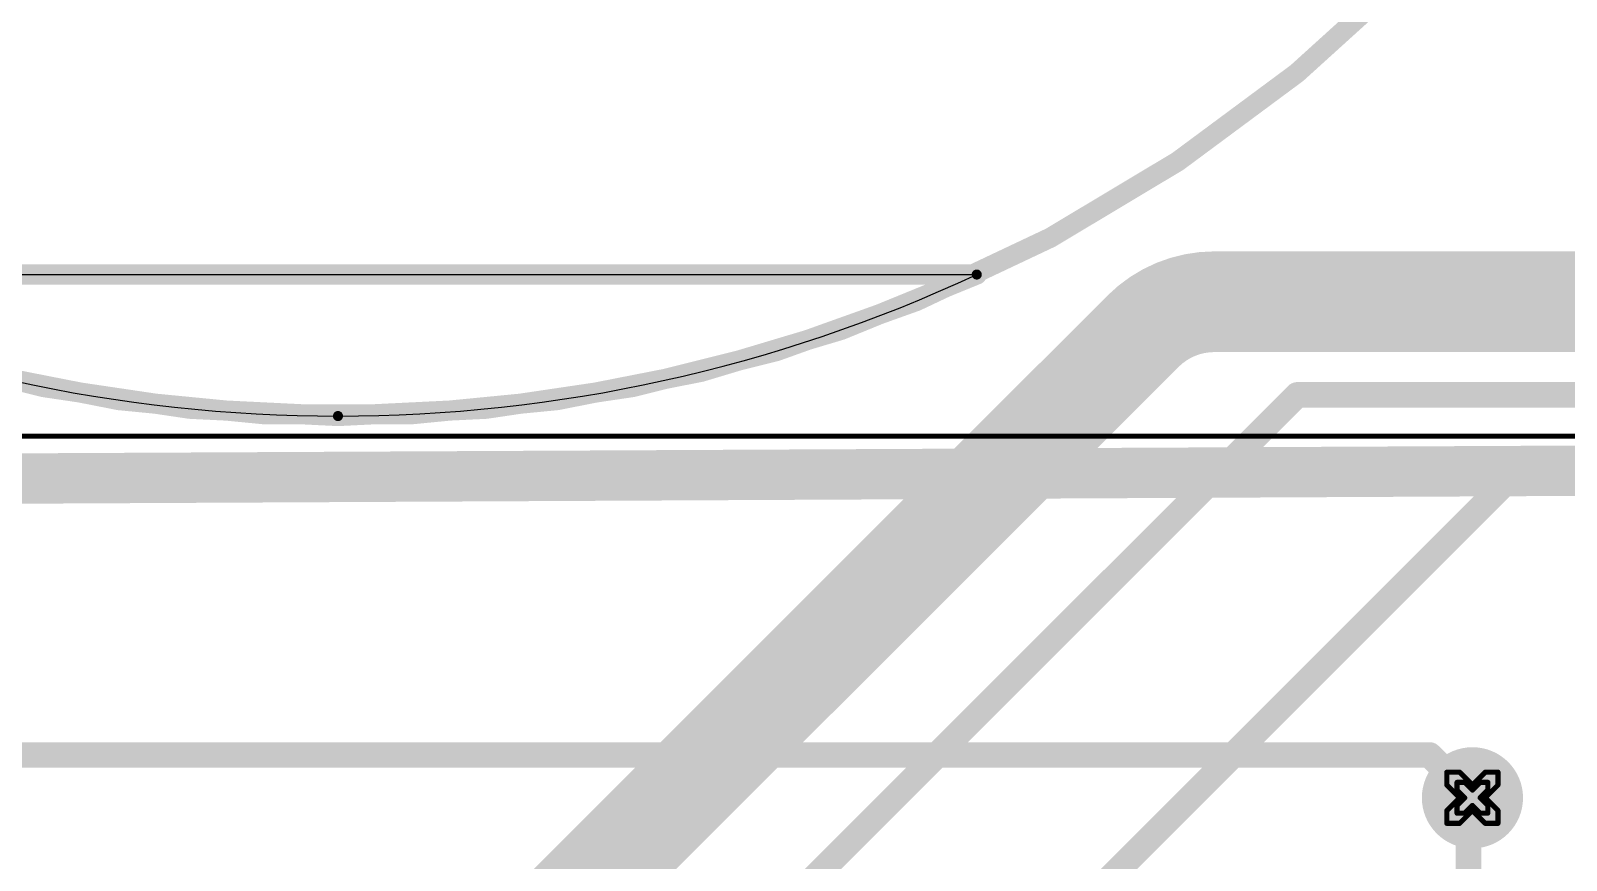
# Model space of a CAD drawing. Header units: millimetres. Extents: x 3219 to 51106, y -14166 to 2063.
# Drawn here: x 5580.42 to 5595.66, y 1788.06 to 1796.3 of the extents above; entities that cross this region are included whole.
import ezdxf

# ---------------------------------------------------------------- set-up
doc = ezdxf.new("R2010")
doc.units = ezdxf.units.MM
doc.layers.get('0').update_dxf_attribs({"lineweight": 53})
for name, color, linetype in [('Bottom Layer', 5, 'Continuous'), ('Bottom Solder', 6, 'Continuous'), ('Drill Drawing', 1, 'Continuous'), ('Mechanical 13', 56, 'Continuous'), ('Mechanical 15', 56, 'Continuous'), ('Top Layer', 1, 'Continuous'), ('Top Overlay', 2, 'Continuous'), ('Top Solder', 216, 'Continuous')]:
    doc.layers.add(name, color=color, linetype=linetype)

# ---------------------------------------------------------------- blocks, each defined once
blk = doc.blocks.new('CAP_TH_ALUM_ELEC_D30_00___S10_00___H30_00___122')
at = {"layer": 'Mechanical 13'}
for points in [[(15, 0, 0.1, 0.1, 1), (-15, 0, 0.1, 0.1, 1)], [(-15.025, 0, 0.05, 0.05, 1), (-14.975, 0, 0.05, 0.05, 1)], [(-13.62, -6.339, 0.05, 0.05, 1), (-13.57, -6.339, 0.05, 0.05, 1)]]:
    blk.add_lwpolyline(points, format="xyseb", close=True, dxfattribs=at)
blk.add_lwpolyline([(-13.595, 6.339, 0.1, 0.1, 0), (-13.595, -6.339, 0.1, 0.1, 0)], format="xyseb", dxfattribs=at)
at = {"layer": 'Mechanical 15'}
blk.add_lwpolyline([(-15.2, 15.2, 0.05, 0.05, 0), (-15.2, -15.2, 0.05, 0.05, 0)], format="xyseb", dxfattribs=at)
at = {"layer": 'Top Overlay'}
blk.add_line((-13.595, 6.339), (-13.595, -6.339), dxfattribs=at)
for points in [[(15, 0, 0.2, 0.2, 1), (-15, 0, 0.2, 0.2, 1)], [(-15.05, 0, 0.1, 0.1, 1), (-14.95, 0, 0.1, 0.1, 1)], [(-13.645, -6.339, 0.1, 0.1, 1), (-13.545, -6.339, 0.1, 0.1, 1)], [(-13.645, -6.339, 0.1, 0.1, 1), (-13.545, -6.339, 0.1, 0.1, 1)]]:
    blk.add_lwpolyline(points, format="xyseb", close=True, dxfattribs=at)
for points in [[(-13.595, -6.339, 0.2, 0.2, -0.221695), (-13.595, 6.339, 0.2, 0.2, 0)], [(-13.595, 6.339, 0.2, 0.2, 0), (-13.595, -6.339, 0.2, 0.2, 0)]]:
    blk.add_lwpolyline(points, format="xyseb", dxfattribs=at)
blk.add_arc((0, 0), 15, 155, 205, dxfattribs=at)

msp = doc.modelspace()

# ---------------------------------------------------------------- hatches: boundary and pattern name
at = {"layer": 'Bottom Layer'}
h = msp.add_hatch(color=5, dxfattribs=at)
edge = h.paths.add_edge_path()
edge.add_arc((5594.729, 1788.683), 0.4, 0, 360)
at = {"layer": 'Bottom Solder'}
h = msp.add_hatch(color=6, dxfattribs=at)
edge = h.paths.add_edge_path()
edge.add_arc((5594.729, 1788.683), 0.502, 0, 360)
at = {"layer": 'Top Layer'}
h = msp.add_hatch(color=1, dxfattribs=at)
edge = h.paths.add_edge_path()
edge.add_arc((5594.729, 1788.683), 0.4, 0, 360)
at = {"layer": 'Top Solder'}
h = msp.add_hatch(color=216, dxfattribs=at)
edge = h.paths.add_edge_path()
edge.add_arc((5594.729, 1788.683), 0.502, 0, 360)

# ---------------------------------------------------------------- linework, layer by layer
at = {"layer": 'Bottom Layer'}
for points in [[(5591.461, 1793.316, 1, 1, -0.198646), (5592.168, 1793.608, 1, 1, 0)], [(5592.168, 1793.608, 1, 1, 0), (5622.039, 1793.608, 1, 1, 0)], [(5582.366, 1784.221, 1, 1, 0), (5591.461, 1793.316, 1, 1, 0)], [(5584.265, 1783.958, 0.254, 0.254, 0), (5592.991, 1792.683, 0.254, 0.254, 0)], [(5592.991, 1792.683, 0.254, 0.254, 0), (5641.404, 1792.683, 0.254, 0.254, 0)], [(5587.704, 1784.458, 0.254, 0.254, 0), (5595.148, 1791.902, 0.254, 0.254, 0)], [(5595.148, 1791.902, 0.254, 0.254, 0), (5601.679, 1791.902, 0.254, 0.254, 0)], [(5594.691, 1788.646, 0.254, 0.254, 0), (5594.729, 1788.683, 0.254, 0.254, 0)], [(5594.691, 1784.021, 0.254, 0.254, 0), (5594.691, 1788.646, 0.254, 0.254, 0)]]:
    msp.add_lwpolyline(points, format="xyseb", dxfattribs=at)
for points in [[(5591.918, 1793.608, 0.5, 0.5, 1), (5592.418, 1793.608, 0.5, 0.5, 1)], [(5591.918, 1793.608, 0.5, 0.5, 1), (5592.418, 1793.608, 0.5, 0.5, 1)], [(5591.211, 1793.316, 0.5, 0.5, 1), (5591.711, 1793.316, 0.5, 0.5, 1)], [(5591.211, 1793.316, 0.5, 0.5, 1), (5591.711, 1793.316, 0.5, 0.5, 1)], [(5592.927, 1792.683, 0.127, 0.127, 1), (5593.054, 1792.683, 0.127, 0.127, 1)], [(5592.927, 1792.683, 0.127, 0.127, 1), (5593.054, 1792.683, 0.127, 0.127, 1)], [(5595.084, 1791.902, 0.127, 0.127, 1), (5595.211, 1791.902, 0.127, 0.127, 1)], [(5595.084, 1791.902, 0.127, 0.127, 1), (5595.211, 1791.902, 0.127, 0.127, 1)], [(5594.665, 1788.683, 0.127, 0.127, 1), (5594.792, 1788.683, 0.127, 0.127, 1)], [(5594.628, 1788.646, 0.127, 0.127, 1), (5594.755, 1788.646, 0.127, 0.127, 1)], [(5594.628, 1788.646, 0.127, 0.127, 1), (5594.755, 1788.646, 0.127, 0.127, 1)]]:
    msp.add_lwpolyline(points, format="xyseb", close=True, dxfattribs=at)
at = {"layer": 'Drill Drawing'}
for points in [[(5594.475, 1788.81, 0.0508, 0.0508, 0), (5594.475, 1788.937, 0.0508, 0.0508, 0)], [(5594.475, 1788.937, 0.0508, 0.0508, 0), (5594.602, 1788.937, 0.0508, 0.0508, 0)], [(5594.602, 1788.937, 0.0508, 0.0508, 0), (5594.729, 1788.81, 0.0508, 0.0508, 0)], [(5594.729, 1788.81, 0.0508, 0.0508, 0), (5594.856, 1788.937, 0.0508, 0.0508, 0)], [(5594.856, 1788.937, 0.0508, 0.0508, 0), (5594.983, 1788.937, 0.0508, 0.0508, 0)], [(5594.983, 1788.81, 0.0508, 0.0508, 0), (5594.983, 1788.937, 0.0508, 0.0508, 0)], [(5594.475, 1788.81, 0.0508, 0.0508, 0), (5594.602, 1788.683, 0.0508, 0.0508, 0)], [(5594.576, 1788.759, 0.0508, 0.0508, 0), (5594.576, 1788.836, 0.0508, 0.0508, 0)], [(5594.576, 1788.836, 0.0508, 0.0508, 0), (5594.652, 1788.836, 0.0508, 0.0508, 0)], [(5594.652, 1788.836, 0.0508, 0.0508, 0), (5594.729, 1788.759, 0.0508, 0.0508, 0)], [(5594.729, 1788.759, 0.0508, 0.0508, 0), (5594.805, 1788.836, 0.0508, 0.0508, 0)], [(5594.805, 1788.836, 0.0508, 0.0508, 0), (5594.881, 1788.836, 0.0508, 0.0508, 0)], [(5594.856, 1788.683, 0.0508, 0.0508, 0), (5594.983, 1788.81, 0.0508, 0.0508, 0)], [(5594.881, 1788.759, 0.0508, 0.0508, 0), (5594.881, 1788.836, 0.0508, 0.0508, 0)], [(5594.475, 1788.556, 0.0508, 0.0508, 0), (5594.602, 1788.683, 0.0508, 0.0508, 0)], [(5594.576, 1788.759, 0.0508, 0.0508, 0), (5594.652, 1788.683, 0.0508, 0.0508, 0)], [(5594.576, 1788.607, 0.0508, 0.0508, 0), (5594.652, 1788.683, 0.0508, 0.0508, 0)], [(5594.805, 1788.683, 0.0508, 0.0508, 0), (5594.881, 1788.759, 0.0508, 0.0508, 0)], [(5594.805, 1788.683, 0.0508, 0.0508, 0), (5594.881, 1788.607, 0.0508, 0.0508, 0)], [(5594.856, 1788.683, 0.0508, 0.0508, 0), (5594.983, 1788.556, 0.0508, 0.0508, 0)], [(5594.475, 1788.429, 0.0508, 0.0508, 0), (5594.475, 1788.556, 0.0508, 0.0508, 0)], [(5594.576, 1788.531, 0.0508, 0.0508, 0), (5594.576, 1788.607, 0.0508, 0.0508, 0)], [(5594.576, 1788.531, 0.0508, 0.0508, 0), (5594.652, 1788.531, 0.0508, 0.0508, 0)], [(5594.602, 1788.429, 0.0508, 0.0508, 0), (5594.729, 1788.556, 0.0508, 0.0508, 0)], [(5594.652, 1788.531, 0.0508, 0.0508, 0), (5594.729, 1788.607, 0.0508, 0.0508, 0)], [(5594.729, 1788.607, 0.0508, 0.0508, 0), (5594.805, 1788.531, 0.0508, 0.0508, 0)], [(5594.729, 1788.556, 0.0508, 0.0508, 0), (5594.856, 1788.429, 0.0508, 0.0508, 0)], [(5594.805, 1788.531, 0.0508, 0.0508, 0), (5594.881, 1788.531, 0.0508, 0.0508, 0)], [(5594.881, 1788.531, 0.0508, 0.0508, 0), (5594.881, 1788.607, 0.0508, 0.0508, 0)], [(5594.983, 1788.429, 0.0508, 0.0508, 0), (5594.983, 1788.556, 0.0508, 0.0508, 0)], [(5594.475, 1788.429, 0.0508, 0.0508, 0), (5594.602, 1788.429, 0.0508, 0.0508, 0)], [(5594.856, 1788.429, 0.0508, 0.0508, 0), (5594.983, 1788.429, 0.0508, 0.0508, 0)]]:
    msp.add_lwpolyline(points, format="xyseb", dxfattribs=at)
for points in [[(5594.462, 1788.937, 0.0254, 0.0254, 1), (5594.487, 1788.937, 0.0254, 0.0254, 1)], [(5594.462, 1788.937, 0.0254, 0.0254, 1), (5594.487, 1788.937, 0.0254, 0.0254, 1)], [(5594.589, 1788.937, 0.0254, 0.0254, 1), (5594.614, 1788.937, 0.0254, 0.0254, 1)], [(5594.589, 1788.937, 0.0254, 0.0254, 1), (5594.614, 1788.937, 0.0254, 0.0254, 1)], [(5594.843, 1788.937, 0.0254, 0.0254, 1), (5594.868, 1788.937, 0.0254, 0.0254, 1)], [(5594.843, 1788.937, 0.0254, 0.0254, 1), (5594.868, 1788.937, 0.0254, 0.0254, 1)], [(5594.97, 1788.937, 0.0254, 0.0254, 1), (5594.995, 1788.937, 0.0254, 0.0254, 1)], [(5594.97, 1788.937, 0.0254, 0.0254, 1), (5594.995, 1788.937, 0.0254, 0.0254, 1)], [(5594.462, 1788.81, 0.0254, 0.0254, 1), (5594.487, 1788.81, 0.0254, 0.0254, 1)], [(5594.462, 1788.81, 0.0254, 0.0254, 1), (5594.487, 1788.81, 0.0254, 0.0254, 1)], [(5594.563, 1788.836, 0.0254, 0.0254, 1), (5594.589, 1788.836, 0.0254, 0.0254, 1)], [(5594.563, 1788.836, 0.0254, 0.0254, 1), (5594.589, 1788.836, 0.0254, 0.0254, 1)], [(5594.64, 1788.836, 0.0254, 0.0254, 1), (5594.665, 1788.836, 0.0254, 0.0254, 1)], [(5594.64, 1788.836, 0.0254, 0.0254, 1), (5594.665, 1788.836, 0.0254, 0.0254, 1)], [(5594.716, 1788.81, 0.0254, 0.0254, 1), (5594.741, 1788.81, 0.0254, 0.0254, 1)], [(5594.716, 1788.81, 0.0254, 0.0254, 1), (5594.741, 1788.81, 0.0254, 0.0254, 1)], [(5594.792, 1788.836, 0.0254, 0.0254, 1), (5594.817, 1788.836, 0.0254, 0.0254, 1)], [(5594.792, 1788.836, 0.0254, 0.0254, 1), (5594.817, 1788.836, 0.0254, 0.0254, 1)], [(5594.868, 1788.836, 0.0254, 0.0254, 1), (5594.894, 1788.836, 0.0254, 0.0254, 1)], [(5594.868, 1788.836, 0.0254, 0.0254, 1), (5594.894, 1788.836, 0.0254, 0.0254, 1)], [(5594.97, 1788.81, 0.0254, 0.0254, 1), (5594.995, 1788.81, 0.0254, 0.0254, 1)], [(5594.97, 1788.81, 0.0254, 0.0254, 1), (5594.995, 1788.81, 0.0254, 0.0254, 1)], [(5594.563, 1788.759, 0.0254, 0.0254, 1), (5594.589, 1788.759, 0.0254, 0.0254, 1)], [(5594.563, 1788.759, 0.0254, 0.0254, 1), (5594.589, 1788.759, 0.0254, 0.0254, 1)], [(5594.589, 1788.683, 0.0254, 0.0254, 1), (5594.614, 1788.683, 0.0254, 0.0254, 1)], [(5594.589, 1788.683, 0.0254, 0.0254, 1), (5594.614, 1788.683, 0.0254, 0.0254, 1)], [(5594.64, 1788.683, 0.0254, 0.0254, 1), (5594.665, 1788.683, 0.0254, 0.0254, 1)], [(5594.64, 1788.683, 0.0254, 0.0254, 1), (5594.665, 1788.683, 0.0254, 0.0254, 1)], [(5594.716, 1788.759, 0.0254, 0.0254, 1), (5594.741, 1788.759, 0.0254, 0.0254, 1)], [(5594.716, 1788.759, 0.0254, 0.0254, 1), (5594.741, 1788.759, 0.0254, 0.0254, 1)], [(5594.792, 1788.683, 0.0254, 0.0254, 1), (5594.817, 1788.683, 0.0254, 0.0254, 1)], [(5594.792, 1788.683, 0.0254, 0.0254, 1), (5594.817, 1788.683, 0.0254, 0.0254, 1)], [(5594.843, 1788.683, 0.0254, 0.0254, 1), (5594.868, 1788.683, 0.0254, 0.0254, 1)], [(5594.843, 1788.683, 0.0254, 0.0254, 1), (5594.868, 1788.683, 0.0254, 0.0254, 1)], [(5594.868, 1788.759, 0.0254, 0.0254, 1), (5594.894, 1788.759, 0.0254, 0.0254, 1)], [(5594.868, 1788.759, 0.0254, 0.0254, 1), (5594.894, 1788.759, 0.0254, 0.0254, 1)], [(5594.462, 1788.556, 0.0254, 0.0254, 1), (5594.487, 1788.556, 0.0254, 0.0254, 1)], [(5594.462, 1788.556, 0.0254, 0.0254, 1), (5594.487, 1788.556, 0.0254, 0.0254, 1)], [(5594.563, 1788.607, 0.0254, 0.0254, 1), (5594.589, 1788.607, 0.0254, 0.0254, 1)], [(5594.563, 1788.607, 0.0254, 0.0254, 1), (5594.589, 1788.607, 0.0254, 0.0254, 1)], [(5594.563, 1788.531, 0.0254, 0.0254, 1), (5594.589, 1788.531, 0.0254, 0.0254, 1)], [(5594.563, 1788.531, 0.0254, 0.0254, 1), (5594.589, 1788.531, 0.0254, 0.0254, 1)], [(5594.64, 1788.531, 0.0254, 0.0254, 1), (5594.665, 1788.531, 0.0254, 0.0254, 1)], [(5594.64, 1788.531, 0.0254, 0.0254, 1), (5594.665, 1788.531, 0.0254, 0.0254, 1)], [(5594.716, 1788.607, 0.0254, 0.0254, 1), (5594.741, 1788.607, 0.0254, 0.0254, 1)], [(5594.716, 1788.607, 0.0254, 0.0254, 1), (5594.741, 1788.607, 0.0254, 0.0254, 1)], [(5594.716, 1788.556, 0.0254, 0.0254, 1), (5594.741, 1788.556, 0.0254, 0.0254, 1)], [(5594.716, 1788.556, 0.0254, 0.0254, 1), (5594.741, 1788.556, 0.0254, 0.0254, 1)], [(5594.792, 1788.531, 0.0254, 0.0254, 1), (5594.817, 1788.531, 0.0254, 0.0254, 1)], [(5594.792, 1788.531, 0.0254, 0.0254, 1), (5594.817, 1788.531, 0.0254, 0.0254, 1)], [(5594.868, 1788.607, 0.0254, 0.0254, 1), (5594.894, 1788.607, 0.0254, 0.0254, 1)], [(5594.868, 1788.607, 0.0254, 0.0254, 1), (5594.894, 1788.607, 0.0254, 0.0254, 1)], [(5594.868, 1788.531, 0.0254, 0.0254, 1), (5594.894, 1788.531, 0.0254, 0.0254, 1)], [(5594.868, 1788.531, 0.0254, 0.0254, 1), (5594.894, 1788.531, 0.0254, 0.0254, 1)], [(5594.97, 1788.556, 0.0254, 0.0254, 1), (5594.995, 1788.556, 0.0254, 0.0254, 1)], [(5594.97, 1788.556, 0.0254, 0.0254, 1), (5594.995, 1788.556, 0.0254, 0.0254, 1)], [(5594.462, 1788.429, 0.0254, 0.0254, 1), (5594.487, 1788.429, 0.0254, 0.0254, 1)], [(5594.462, 1788.429, 0.0254, 0.0254, 1), (5594.487, 1788.429, 0.0254, 0.0254, 1)], [(5594.589, 1788.429, 0.0254, 0.0254, 1), (5594.614, 1788.429, 0.0254, 0.0254, 1)], [(5594.589, 1788.429, 0.0254, 0.0254, 1), (5594.614, 1788.429, 0.0254, 0.0254, 1)], [(5594.843, 1788.429, 0.0254, 0.0254, 1), (5594.868, 1788.429, 0.0254, 0.0254, 1)], [(5594.843, 1788.429, 0.0254, 0.0254, 1), (5594.868, 1788.429, 0.0254, 0.0254, 1)], [(5594.97, 1788.429, 0.0254, 0.0254, 1), (5594.995, 1788.429, 0.0254, 0.0254, 1)], [(5594.97, 1788.429, 0.0254, 0.0254, 1), (5594.995, 1788.429, 0.0254, 0.0254, 1)]]:
    msp.add_lwpolyline(points, format="xyseb", close=True, dxfattribs=at)
at = {"layer": 'Top Layer'}
for points in [[(5548.479, 1789.108, 0.254, 0.254, 0), (5594.304, 1789.108, 0.254, 0.254, 0)], [(5594.304, 1789.108, 0.254, 0.254, 0), (5594.729, 1788.683, 0.254, 0.254, 0)]]:
    msp.add_lwpolyline(points, format="xyseb", dxfattribs=at)
for points in [[(5594.24, 1789.108, 0.127, 0.127, 1), (5594.367, 1789.108, 0.127, 0.127, 1)], [(5594.24, 1789.108, 0.127, 0.127, 1), (5594.367, 1789.108, 0.127, 0.127, 1)], [(5594.665, 1788.683, 0.127, 0.127, 1), (5594.792, 1788.683, 0.127, 0.127, 1)]]:
    msp.add_lwpolyline(points, format="xyseb", close=True, dxfattribs=at)
at = {"layer": 'Top Overlay'}
msp.add_lwpolyline([(5514.596, 1791.523, 0.5, 0.5, 0), (5618.678, 1792.045, 0.5, 0.5, 0)], format="xyseb", dxfattribs=at)

# ---------------------------------------------------------------- block references
at = {"rotation": 90}
msp.add_blockref('CAP_TH_ALUM_ELEC_D30_00___S10_00___H30_00___122', (5583.471, 1807.473), dxfattribs=at)

doc.saveas('drawing.dxf')
